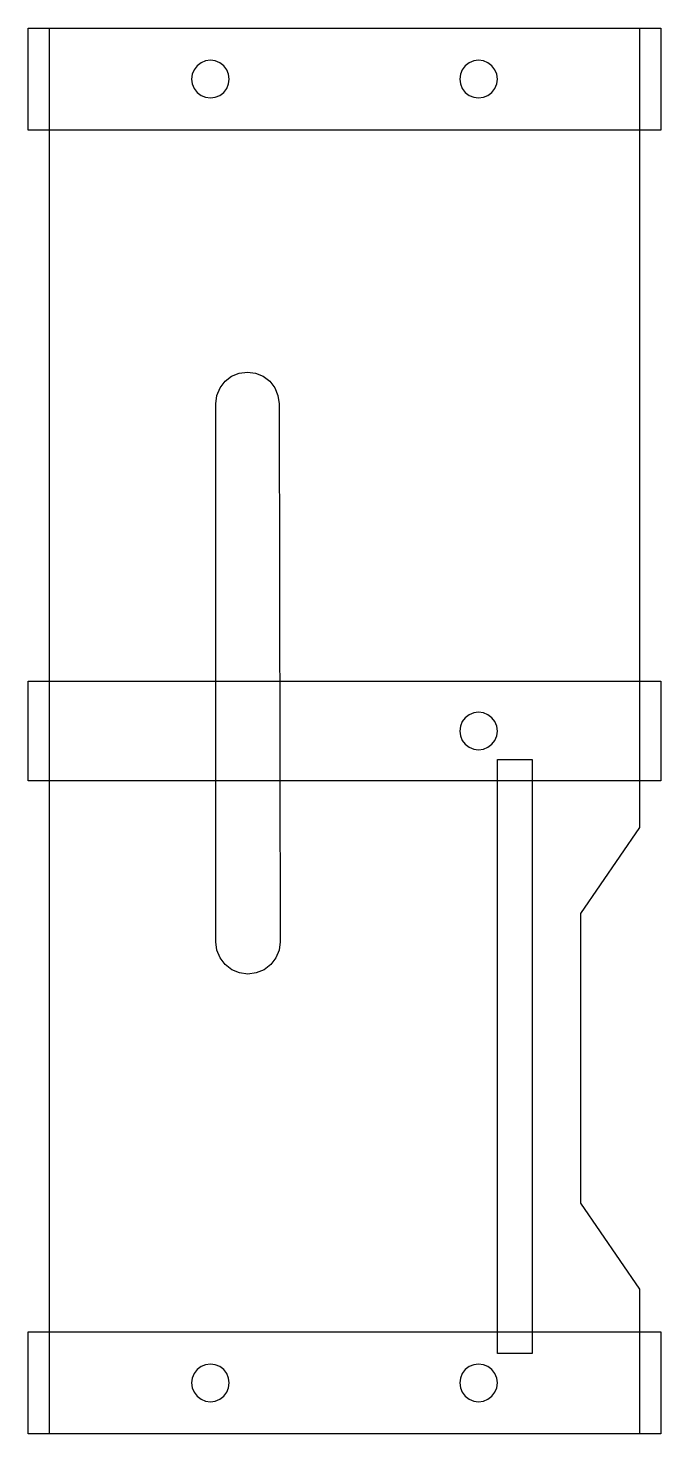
# Model space of a CAD drawing. Header units: metres. Extents: x 476 to 594, y 0 to 262.
import ezdxf

# ---------------------------------------------------------------- set-up
doc = ezdxf.new("R2010")
doc.units = ezdxf.units.M

msp = doc.modelspace()

# ---------------------------------------------------------------- linework, layer by layer
at = {"layer": 'Component#24'}
msp.add_polyline3d([(563.5, 15, 0), (563.5, 125.7, 0), (570, 125.7, 0), (570, 15, 0), (563.5, 15, 0)], dxfattribs=at)
at = {"layer": 'Component#32'}
msp.add_polyline3d([(590, 262, 0), (590, 113, 0), (579, 97, 0), (579, 43, 0), (590, 27, 0), (590, 0, 0), (480, 0, 0), (480, 262, 0), (590, 262, 0)], dxfattribs=at)
at = {"layer": 'Component#36'}
for points in [[(476, 243, 0), (476, 262, 0), (594, 262, 0), (594, 243, 0), (476, 243, 0)], [(476, 121.7, 0), (476, 140.3, 0), (594, 140.3, 0), (594, 121.7, 0), (476, 121.7, 0)], [(594, 19, 0), (594, 0, 0), (476, 0, 0), (476, 19, 0), (594, 19, 0)]]:
    msp.add_polyline3d(points, dxfattribs=at)
at = {"layer": 'Component#42'}
for points in [[(511.75, 249.47, 0), (512.47, 250.03, 0), (513.03, 250.75, 0), (513.38, 251.59, 0), (513.5, 252.5, 0), (513.38, 253.41, 0), (513.03, 254.25, 0), (512.47, 254.97, 0), (511.75, 255.53, 0), (510.91, 255.88, 0), (510, 256, 0), (509.09, 255.88, 0), (508.25, 255.53, 0), (507.53, 254.97, 0), (506.97, 254.25, 0), (506.62, 253.41, 0), (506.5, 252.5, 0), (506.62, 251.59, 0), (506.97, 250.75, 0), (507.53, 250.03, 0), (508.25, 249.47, 0), (509.09, 249.12, 0), (510, 249, 0), (510.91, 249.12, 0), (511.75, 249.47, 0)], [(563.38, 253.41, 0), (563.03, 254.25, 0), (562.47, 254.97, 0), (561.75, 255.53, 0), (560.91, 255.88, 0), (560, 256, 0), (559.09, 255.88, 0), (558.25, 255.53, 0), (557.53, 254.97, 0), (556.97, 254.25, 0), (556.62, 253.41, 0), (556.5, 252.5, 0), (556.62, 251.59, 0), (556.97, 250.75, 0), (557.53, 250.03, 0), (558.25, 249.47, 0), (559.09, 249.12, 0), (560, 249, 0), (560.91, 249.12, 0), (561.75, 249.47, 0), (562.47, 250.03, 0), (563.03, 250.75, 0), (563.38, 251.59, 0), (563.5, 252.5, 0), (563.38, 253.41, 0)], [(556.62, 130.09, 0), (556.97, 129.25, 0), (557.53, 128.53, 0), (558.25, 127.97, 0), (559.09, 127.62, 0), (560, 127.5, 0), (560.91, 127.62, 0), (561.75, 127.97, 0), (562.47, 128.53, 0), (563.03, 129.25, 0), (563.38, 130.09, 0), (563.5, 131, 0), (563.38, 131.91, 0), (563.03, 132.75, 0), (562.47, 133.47, 0), (561.75, 134.03, 0), (560.91, 134.38, 0), (560, 134.5, 0), (559.09, 134.38, 0), (558.25, 134.03, 0), (557.53, 133.47, 0), (556.97, 132.75, 0), (556.62, 131.91, 0), (556.5, 131, 0), (556.62, 130.09, 0)], [(513.38, 10.41, 0), (513.03, 11.25, 0), (512.47, 11.97, 0), (511.75, 12.53, 0), (510.91, 12.88, 0), (510, 13, 0), (509.09, 12.88, 0), (508.25, 12.53, 0), (507.53, 11.97, 0), (506.97, 11.25, 0), (506.62, 10.41, 0), (506.5, 9.5, 0), (506.62, 8.59, 0), (506.97, 7.75, 0), (507.53, 7.03, 0), (508.25, 6.47, 0), (509.09, 6.12, 0), (510, 6, 0), (510.91, 6.12, 0), (511.75, 6.47, 0), (512.47, 7.03, 0), (513.03, 7.75, 0), (513.38, 8.59, 0), (513.5, 9.5, 0), (513.38, 10.41, 0)], [(556.62, 8.59, 0), (556.97, 7.75, 0), (557.53, 7.03, 0), (558.25, 6.47, 0), (559.09, 6.12, 0), (560, 6, 0), (560.91, 6.12, 0), (561.75, 6.47, 0), (562.47, 7.03, 0), (563.03, 7.75, 0), (563.38, 8.59, 0), (563.5, 9.5, 0), (563.38, 10.41, 0), (563.03, 11.25, 0), (562.47, 11.97, 0), (561.75, 12.53, 0), (560.91, 12.88, 0), (560, 13, 0), (559.09, 12.88, 0), (558.25, 12.53, 0), (557.53, 11.97, 0), (556.97, 11.25, 0), (556.62, 10.41, 0), (556.5, 9.5, 0), (556.62, 8.59, 0)]]:
    msp.add_polyline3d(points, dxfattribs=at)
at = {"layer": 'PIPESLOT'}
msp.add_polyline3d([(522.8, 192, 0), (523, 91.7, 0), (522.8, 90.15, 0), (522.2, 88.7, 0), (521.24, 87.46, 0), (520, 86.5, 0), (518.55, 85.9, 0), (517, 85.7, 0), (515.45, 85.9, 0), (514, 86.5, 0), (512.76, 87.46, 0), (511.8, 88.7, 0), (511.2, 90.15, 0), (511, 91.7, 0), (511, 192, 0), (511.2, 193.53, 0), (511.79, 194.95, 0), (512.73, 196.17, 0), (513.95, 197.11, 0), (515.37, 197.7, 0), (516.9, 197.9, 0), (518.42, 197.7, 0), (519.85, 197.11, 0), (521.07, 196.17, 0), (522.01, 194.95, 0), (522.59, 193.53, 0), (522.8, 192, 0)], dxfattribs=at)

doc.saveas('drawing.dxf')
